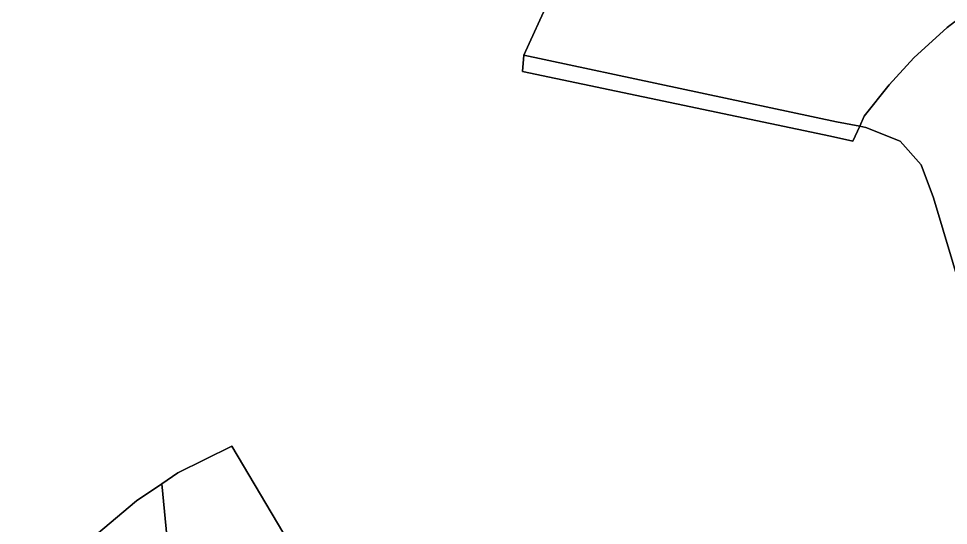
# Model space of a CAD drawing. Extents: x 542555 to 550520, y 1840485 to 1846995.
# Drawn here: x 547605.6 to 547868.5, y 1843800.3 to 1843943.6 of the extents above; entities that cross this region are included whole.
import ezdxf

# ---------------------------------------------------------------- set-up
doc = ezdxf.new("R2010")
doc.units = 0
doc.layers.add('Level 30', color=7, linetype='Continuous')

msp = doc.modelspace()

# ---------------------------------------------------------------- linework, layer by layer
at = {"layer": 'Level 30'}
for points in [[(547855.2046, 1843982.1526), (547872.2423, 1843944.2004), (547868.13, 1843941.02), (547858.66, 1843932.5), (547851.74, 1843924.85), (547844.69, 1843915.95), (547843.3883, 1843913.1049), (547836.82, 1843914.33), (547748.48, 1843933.2), (547762.6, 1843964.21), (547776.75, 1843961.22), (547794.29, 1843983.68), (547820.99, 1843990.26), (547831.18, 1843965.84), (547851.74, 1843989.87)], [(547748.48, 1843933.2), (547836.82, 1843914.33), (547843.3883, 1843913.1049), (547841.4645, 1843908.9), (547835.14, 1843910.36), (547748.02, 1843928.58)], [(547685.49, 1843697.17), (547657.21, 1843696.47), (547646.1, 1843812.04), (547650.67, 1843815.13), (547665.85, 1843822.71), (547723.8, 1843724.9), (547706.32, 1843716.42)], [(547657.21, 1843696.47), (547608.13, 1843695.26), (547605.61, 1843779.14), (547638.94, 1843807.2), (547646.1, 1843812.04)]]:
    msp.add_lwpolyline(points, close=True, dxfattribs=at)
for points in [[(547762.6, 1843964.21), (547748.48, 1843933.2), (547748.02, 1843928.58), (547835.14, 1843910.36), (547841.4645, 1843908.9), (547841.4669, 1843908.8994), (547843.3893, 1843913.1047), (547845.13, 1843912.78), (547854.8, 1843908.86), (547860.78, 1843902.26), (547864.23, 1843892.85), (547892.12, 1843799.6)], [(547892.12, 1843799.6), (547864.23, 1843892.85), (547860.78, 1843902.26), (547854.8, 1843908.86), (547845.13, 1843912.78), (547843.3893, 1843913.1047), (547844.69, 1843915.95), (547851.74, 1843924.85), (547858.66, 1843932.5), (547868.13, 1843941.02), (547870.6, 1843942.93)], [(547723.8, 1843724.9), (547665.85, 1843822.71), (547650.67, 1843815.13), (547646.1, 1843812.04), (547638.94, 1843807.2), (547605.61, 1843779.14)]]:
    msp.add_lwpolyline(points, dxfattribs=at)

doc.saveas('drawing.dxf')
